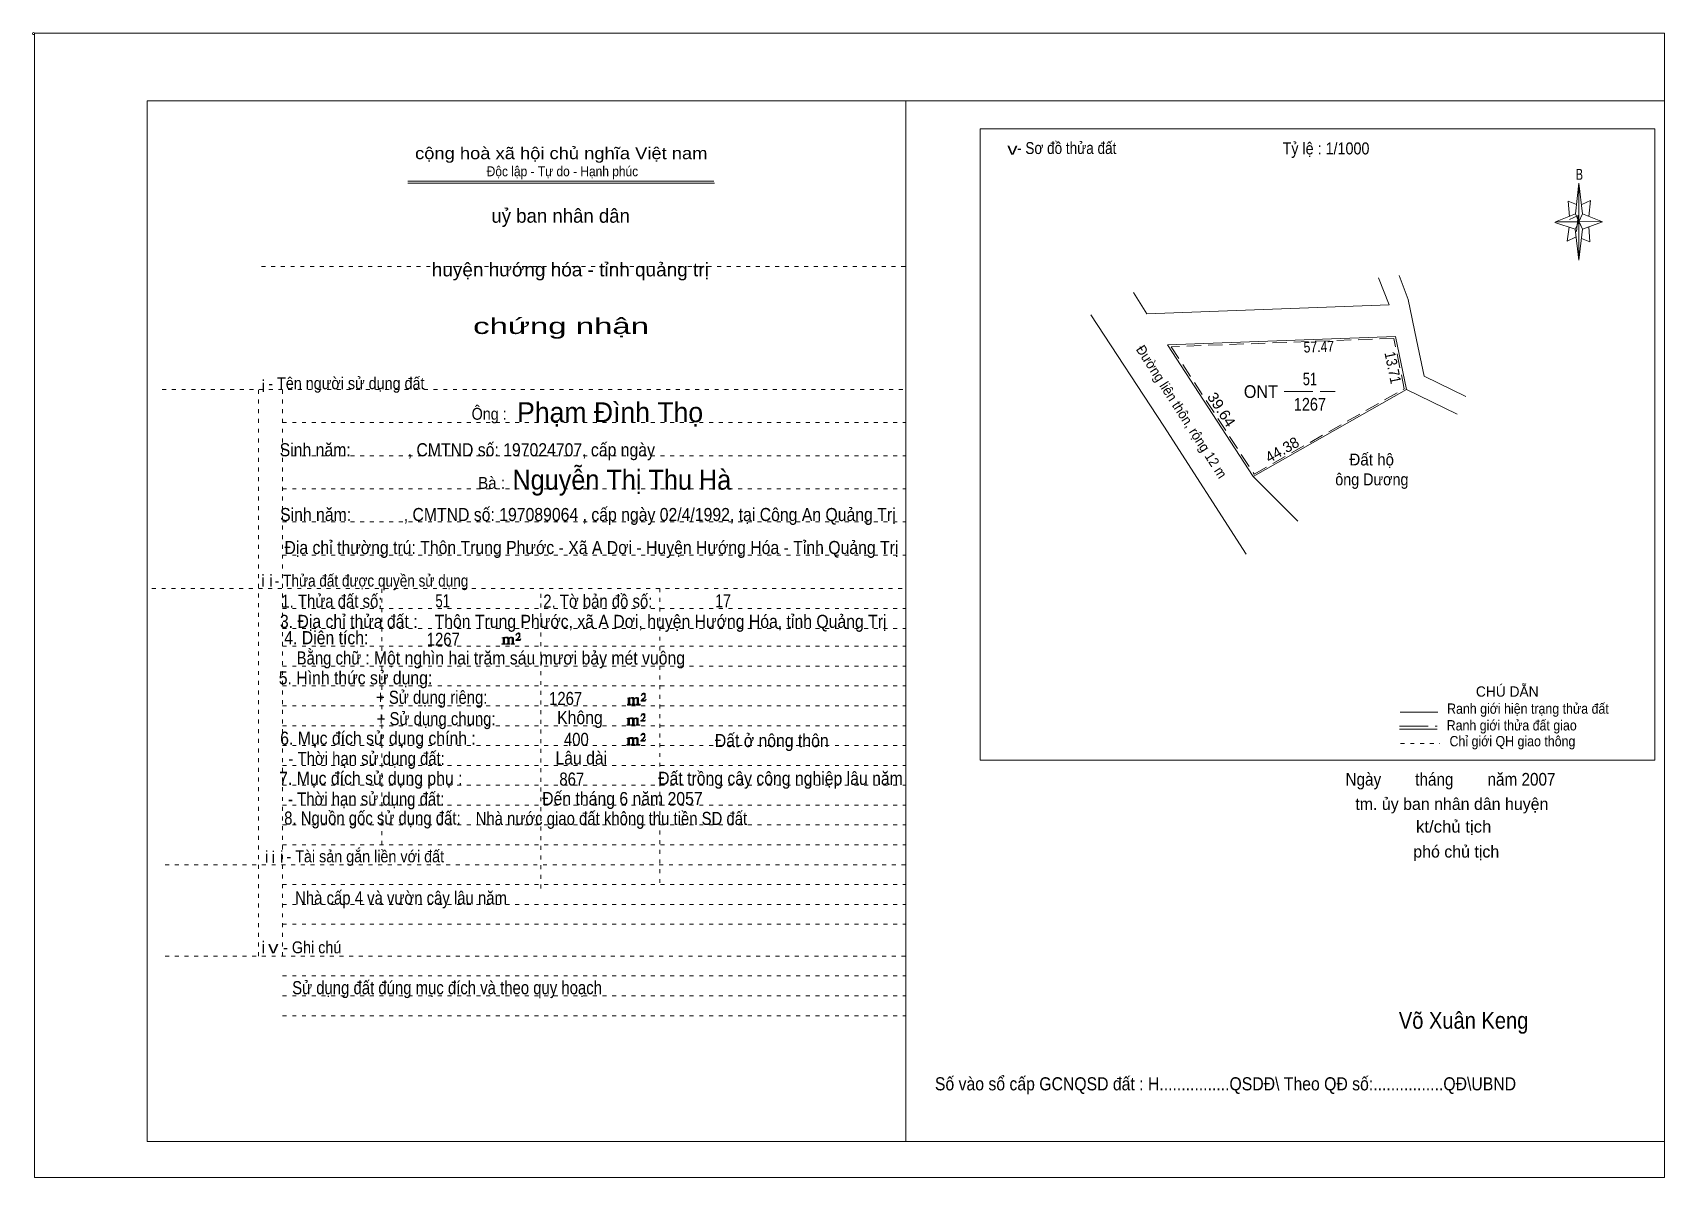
# Model space of a CAD drawing. Header units: centimetres. Extents: x -1.6 to 39.5, y -3.3 to 25.5.
import ezdxf
from ezdxf.enums import TextEntityAlignment as Align

# ---------------------------------------------------------------- set-up
doc = ezdxf.new("R2010")
doc.units = ezdxf.units.CM
doc.header["$LTSCALE"] = 0.12
for name, pattern in [('DOTTED', [1.5, 0.3, -1.2]), ('LONG_DASHED', [7.5, 6, -1.5]), ('MEDIUM_DASHED', [4.5, 3, -1.5])]:
    doc.linetypes.add(name, pattern=pattern)
for name, color, linetype, lineweight in [('1', 7, 'DOTTED', 13), ('10', 7, 'Continuous', 13), ('33', 7, 'LONG_DASHED', 13), ('4', 7, 'Continuous', 13), ('5', 7, 'Continuous', 13), ('50', 7, 'Continuous', 13)]:
    doc.layers.add(name, color=color, linetype=linetype, lineweight=lineweight)
doc.layers.add('30', color=7, linetype='Continuous')

msp = doc.modelspace()

# ---------------------------------------------------------------- hatches: boundary and pattern name
at = {"layer": '50'}
for points in [[(10.27, 10.13), (10.27, 10.12), (10.27, 10.11), (10.25, 10.11), (10.24, 10.11), (10.24, 10.1), (10.33, 10.1), (10.33, 10.11), (10.32, 10.11), (10.31, 10.11), (10.31, 10.12), (10.31, 10.13), (10.31, 10.24), (10.31, 10.25), (10.32, 10.26), (10.34, 10.26), (10.35, 10.26), (10.36, 10.26), (10.37, 10.25), (10.39, 10.22), (10.39, 10.13), (10.37, 10.12), (10.37, 10.11), (10.36, 10.11), (10.35, 10.11), (10.35, 10.1), (10.44, 10.1), (10.44, 10.11), (10.43, 10.11), (10.42, 10.11), (10.42, 10.12), (10.42, 10.13), (10.42, 10.24), (10.44, 10.26), (10.45, 10.26), (10.46, 10.26), (10.49, 10.26), (10.49, 10.25), (10.5, 10.24), (10.5, 10.22), (10.5, 10.13), (10.5, 10.12), (10.49, 10.11), (10.49, 10.11), (10.47, 10.11), (10.47, 10.1), (10.56, 10.1), (10.56, 10.11), (10.55, 10.11), (10.54, 10.11), (10.53, 10.12), (10.53, 10.13), (10.53, 10.2), (10.53, 10.25), (10.53, 10.26), (10.52, 10.27), (10.5, 10.28), (10.47, 10.28), (10.46, 10.28), (10.44, 10.27), (10.41, 10.25), (10.41, 10.26), (10.4, 10.28), (10.39, 10.28), (10.37, 10.28), (10.35, 10.28), (10.34, 10.28), (10.32, 10.26), (10.31, 10.26), (10.31, 10.25), (10.31, 10.25), (10.31, 10.26), (10.31, 10.28), (10.24, 10.26), (10.24, 10.26), (10.25, 10.26), (10.27, 10.25), (10.27, 10.24), (10.27, 10.23)], [(10.69, 10.19), (10.72, 10.24), (10.72, 10.24), (10.71, 10.22), (10.69, 10.22), (10.68, 10.22), (10.63, 10.22), (10.66, 10.26), (10.67, 10.27), (10.69, 10.28), (10.69, 10.3), (10.69, 10.32), (10.69, 10.34), (10.69, 10.35), (10.69, 10.37), (10.68, 10.38), (10.67, 10.38), (10.66, 10.39), (10.65, 10.39), (10.63, 10.38), (10.63, 10.38), (10.62, 10.37), (10.61, 10.35), (10.59, 10.33), (10.61, 10.33), (10.61, 10.35), (10.62, 10.35), (10.63, 10.36), (10.65, 10.36), (10.66, 10.36), (10.67, 10.35), (10.68, 10.35), (10.68, 10.32), (10.68, 10.3), (10.66, 10.28), (10.66, 10.26), (10.65, 10.25), (10.59, 10.2), (10.59, 10.19)], [(13.42, 8.61), (13.42, 8.6), (13.42, 8.59), (13.41, 8.59), (13.4, 8.59), (13.4, 8.57), (13.48, 8.57), (13.48, 8.59), (13.47, 8.59), (13.46, 8.59), (13.46, 8.6), (13.46, 8.61), (13.46, 8.72), (13.46, 8.73), (13.47, 8.74), (13.5, 8.74), (13.51, 8.74), (13.52, 8.74), (13.53, 8.73), (13.54, 8.69), (13.54, 8.61), (13.53, 8.6), (13.53, 8.59), (13.52, 8.59), (13.51, 8.59), (13.51, 8.57), (13.6, 8.57), (13.6, 8.59), (13.58, 8.59), (13.57, 8.59), (13.57, 8.6), (13.57, 8.61), (13.57, 8.72), (13.6, 8.74), (13.61, 8.74), (13.62, 8.74), (13.64, 8.74), (13.64, 8.73), (13.65, 8.72), (13.65, 8.69), (13.65, 8.61), (13.65, 8.6), (13.64, 8.59), (13.64, 8.59), (13.63, 8.59), (13.63, 8.57), (13.72, 8.57), (13.72, 8.59), (13.7, 8.59), (13.69, 8.59), (13.68, 8.6), (13.68, 8.61), (13.68, 8.68), (13.68, 8.73), (13.68, 8.74), (13.67, 8.75), (13.65, 8.76), (13.63, 8.76), (13.62, 8.76), (13.6, 8.75), (13.56, 8.73), (13.56, 8.74), (13.55, 8.76), (13.54, 8.76), (13.53, 8.76), (13.51, 8.76), (13.5, 8.76), (13.47, 8.74), (13.46, 8.74), (13.46, 8.73), (13.46, 8.73), (13.46, 8.74), (13.46, 8.76), (13.4, 8.74), (13.4, 8.74), (13.41, 8.74), (13.42, 8.73), (13.42, 8.72), (13.42, 8.71)], [(13.85, 8.67), (13.87, 8.72), (13.87, 8.72), (13.86, 8.69), (13.85, 8.69), (13.84, 8.69), (13.78, 8.69), (13.82, 8.74), (13.83, 8.75), (13.85, 8.76), (13.85, 8.78), (13.85, 8.79), (13.85, 8.82), (13.85, 8.83), (13.85, 8.85), (13.84, 8.86), (13.83, 8.86), (13.82, 8.87), (13.8, 8.87), (13.78, 8.86), (13.78, 8.86), (13.77, 8.85), (13.76, 8.83), (13.75, 8.81), (13.76, 8.81), (13.76, 8.83), (13.77, 8.83), (13.78, 8.84), (13.8, 8.84), (13.82, 8.84), (13.83, 8.83), (13.84, 8.83), (13.84, 8.79), (13.84, 8.78), (13.82, 8.76), (13.82, 8.74), (13.8, 8.73), (13.75, 8.68), (13.75, 8.67)], [(13.41, 8.09), (13.41, 8.08), (13.41, 8.07), (13.4, 8.07), (13.39, 8.07), (13.39, 8.06), (13.48, 8.06), (13.48, 8.07), (13.47, 8.07), (13.45, 8.07), (13.45, 8.08), (13.45, 8.09), (13.45, 8.2), (13.45, 8.21), (13.47, 8.23), (13.49, 8.23), (13.5, 8.23), (13.51, 8.23), (13.52, 8.21), (13.53, 8.18), (13.53, 8.09), (13.52, 8.08), (13.52, 8.07), (13.51, 8.07), (13.5, 8.07), (13.5, 8.06), (13.59, 8.06), (13.59, 8.07), (13.58, 8.07), (13.57, 8.07), (13.57, 8.08), (13.57, 8.09), (13.57, 8.2), (13.59, 8.23), (13.6, 8.23), (13.61, 8.23), (13.63, 8.23), (13.63, 8.21), (13.64, 8.2), (13.64, 8.18), (13.64, 8.09), (13.64, 8.08), (13.63, 8.07), (13.63, 8.07), (13.62, 8.07), (13.62, 8.06), (13.71, 8.06), (13.71, 8.07), (13.7, 8.07), (13.69, 8.07), (13.67, 8.08), (13.67, 8.09), (13.67, 8.17), (13.67, 8.21), (13.67, 8.23), (13.66, 8.24), (13.64, 8.25), (13.62, 8.25), (13.61, 8.25), (13.59, 8.24), (13.55, 8.21), (13.55, 8.23), (13.54, 8.25), (13.53, 8.25), (13.52, 8.25), (13.5, 8.25), (13.49, 8.25), (13.47, 8.23), (13.45, 8.23), (13.45, 8.21), (13.45, 8.21), (13.45, 8.23), (13.45, 8.25), (13.39, 8.23), (13.39, 8.23), (13.4, 8.23), (13.41, 8.21), (13.41, 8.2), (13.41, 8.19)], [(13.84, 8.16), (13.86, 8.2), (13.86, 8.2), (13.85, 8.18), (13.84, 8.18), (13.83, 8.18), (13.77, 8.18), (13.81, 8.23), (13.82, 8.24), (13.84, 8.25), (13.84, 8.27), (13.84, 8.28), (13.84, 8.3), (13.84, 8.31), (13.84, 8.34), (13.83, 8.35), (13.82, 8.35), (13.81, 8.36), (13.8, 8.36), (13.77, 8.35), (13.77, 8.35), (13.76, 8.34), (13.75, 8.31), (13.74, 8.29), (13.75, 8.29), (13.75, 8.31), (13.76, 8.31), (13.77, 8.33), (13.8, 8.33), (13.81, 8.33), (13.82, 8.31), (13.83, 8.31), (13.83, 8.28), (13.83, 8.27), (13.81, 8.25), (13.81, 8.23), (13.8, 8.21), (13.74, 8.17), (13.74, 8.16)], [(13.84, 7.66), (13.86, 7.71), (13.86, 7.71), (13.85, 7.68), (13.84, 7.68), (13.83, 7.68), (13.77, 7.68), (13.81, 7.73), (13.82, 7.74), (13.84, 7.75), (13.84, 7.77), (13.84, 7.78), (13.84, 7.81), (13.84, 7.82), (13.84, 7.84), (13.83, 7.85), (13.82, 7.85), (13.81, 7.86), (13.79, 7.86), (13.77, 7.85), (13.77, 7.85), (13.76, 7.84), (13.75, 7.82), (13.74, 7.8), (13.75, 7.8), (13.75, 7.82), (13.76, 7.82), (13.77, 7.83), (13.79, 7.83), (13.81, 7.83), (13.82, 7.82), (13.83, 7.82), (13.83, 7.78), (13.83, 7.77), (13.81, 7.75), (13.81, 7.73), (13.79, 7.72), (13.74, 7.67), (13.74, 7.66)], [(13.41, 7.6), (13.41, 7.59), (13.41, 7.58), (13.4, 7.58), (13.39, 7.58), (13.39, 7.56), (13.47, 7.56), (13.47, 7.58), (13.46, 7.58), (13.45, 7.58), (13.45, 7.59), (13.45, 7.6), (13.45, 7.71), (13.45, 7.72), (13.46, 7.73), (13.49, 7.73), (13.5, 7.73), (13.51, 7.73), (13.52, 7.72), (13.53, 7.68), (13.53, 7.6), (13.52, 7.59), (13.52, 7.58), (13.51, 7.58), (13.5, 7.58), (13.5, 7.56), (13.59, 7.56), (13.59, 7.58), (13.57, 7.58), (13.56, 7.58), (13.56, 7.59), (13.56, 7.6), (13.56, 7.71), (13.59, 7.73), (13.6, 7.73), (13.61, 7.73), (13.63, 7.73), (13.63, 7.72), (13.64, 7.71), (13.64, 7.68), (13.64, 7.6), (13.64, 7.59), (13.63, 7.58), (13.63, 7.58), (13.62, 7.58), (13.62, 7.56), (13.71, 7.56), (13.71, 7.58), (13.69, 7.58), (13.68, 7.58), (13.67, 7.59), (13.67, 7.6), (13.67, 7.67), (13.67, 7.72), (13.67, 7.73), (13.66, 7.74), (13.64, 7.75), (13.62, 7.75), (13.61, 7.75), (13.59, 7.74), (13.55, 7.72), (13.55, 7.73), (13.54, 7.75), (13.53, 7.75), (13.52, 7.75), (13.5, 7.75), (13.49, 7.75), (13.46, 7.73), (13.45, 7.73), (13.45, 7.72), (13.45, 7.72), (13.45, 7.73), (13.45, 7.75), (13.39, 7.73), (13.39, 7.73), (13.4, 7.73), (13.41, 7.72), (13.41, 7.71), (13.41, 7.7)]]:
    msp.add_hatch(color=256, dxfattribs=at).paths.add_polyline_path(points)

# ---------------------------------------------------------------- linework, layer by layer
at = {"layer": '1', "linetype": 'Continuous'}
for p, q in [((1.31, -2.42), (1.31, 23.78)), ((1.31, 23.78), (39.51, 23.78)), ((20.41, -2.42), (20.41, 23.78)), ((39.51, -2.42), (39.51, 23.78)), ((7.87, 21.76), (15.58, 21.76)), ((7.87, 21.71), (15.59, 21.71)), ((37.26, 20.55), (36.75, 20.72)), ((1.31, -2.42), (39.51, -2.42))]:
    msp.add_line(p, q, dxfattribs=at)
at = {"layer": '1'}
for p, q in [((4.19, 19.61), (20.41, 19.61)), ((1.69, 16.51), (20.41, 16.51)), ((4.11, 2.25), (4.11, 16.51)), ((4.72, 2.25), (4.72, 16.51)), ((4.72, 15.68), (20.41, 15.68)), ((4.72, 14.84), (20.41, 14.84)), ((4.72, 14.01), (20.41, 14.01)), ((4.72, 13.18), (20.41, 13.18)), ((4.72, 12.34), (20.41, 12.34)), ((1.43, 11.5), (20.41, 11.5)), ((7.22, 5.05), (7.22, 11.5)), ((11.22, 3.95), (11.22, 11.5)), ((14.22, 4.09), (14.22, 11.5)), ((4.72, 11), (20.41, 11)), ((4.72, 10.5), (20.41, 10.5)), ((4.72, 10.05), (20.41, 10.05)), ((4.72, 9.55), (20.41, 9.55)), ((4.72, 9.05), (20.41, 9.05)), ((4.72, 8.55), (20.41, 8.55)), ((4.72, 8.05), (20.41, 8.05)), ((4.72, 7.55), (20.41, 7.55)), ((4.72, 7.05), (20.41, 7.05)), ((4.72, 6.55), (20.41, 6.55)), ((4.72, 6.05), (20.41, 6.05)), ((4.72, 5.55), (20.41, 5.55)), ((4.72, 5.05), (20.41, 5.05)), ((1.76, 4.55), (20.41, 4.55)), ((4.72, 4.05), (20.41, 4.05)), ((4.72, 3.55), (20.41, 3.55)), ((4.72, 3.05), (20.41, 3.05)), ((1.76, 2.25), (20.41, 2.25)), ((4.72, 1.75), (20.41, 1.75)), ((4.72, 1.25), (20.41, 1.25)), ((4.72, 0.75), (20.41, 0.75))]:
    msp.add_line(p, q, dxfattribs=at)
at = {"layer": '1', "linetype": 'Continuous'}
msp.add_lwpolyline([(-1.53, -3.32), (39.51, -3.32), (39.51, 25.48), (-1.53, 25.48)], close=True, dxfattribs=at)
msp.add_lwpolyline([(37.27, 20.35), (37.06, 20.25), (37.11, 20.6)], dxfattribs=at)
at = {"layer": '10', "linetype": 'MEDIUM_DASHED'}
for p, q in [((32.7, 17.8), (27.09, 17.59)), ((32.96, 16.53), (32.7, 17.8)), ((27.09, 17.59), (29.18, 14.38)), ((29.18, 14.38), (32.96, 16.53))]:
    msp.add_line(p, q, dxfattribs=at)
at = {"layer": '10'}
for p, q in [((29.16, 14.32), (33.02, 16.51)), ((33.02, 16.51), (34.29, 15.89)), ((29.16, 14.32), (30.28, 13.2))]:
    msp.add_line(p, q, dxfattribs=at)
for points in [[(32.31, 19.32), (32.58, 18.64), (26.48, 18.42), (26.14, 18.95)], [(32.83, 19.38), (33.06, 18.78), (33.27, 17.76)], [(28.98, 12.37), (26.91, 15.59), (25.07, 18.39)], [(33.02, 16.51), (32.74, 17.85), (27, 17.64), (29.16, 14.32)], [(33.27, 17.76), (33.46, 16.85), (34.51, 16.34)]]:
    msp.add_lwpolyline(points, dxfattribs=at)
at = {"layer": '33'}
msp.add_line((29.94, 16.46), (31.22, 16.46), dxfattribs=at)
at = {"layer": '4'}
for p, q in [((32.86, 8.39), (33.81, 8.39)), ((32.84, 7.96), (33.79, 7.96))]:
    msp.add_line(p, q, dxfattribs=at)
at = {"layer": '4', "linetype": 'LONG_DASHED'}
msp.add_line((32.84, 8.04), (33.79, 8.04), dxfattribs=at)
at = {"layer": '4', "linetype": 'DOTTED'}
msp.add_line((32.87, 7.6), (33.86, 7.6), dxfattribs=at)
at = {"layer": '4'}
msp.add_lwpolyline([(22.28, 23.07), (39.27, 23.07), (39.27, 7.18), (22.28, 7.18)], close=True, dxfattribs=at)
msp.add_circle((-1.55, 25.47), 0.025, dxfattribs=at)
at = {"layer": '5'}
for p, q in [((37.27, 20.93), (37.36, 21.71)), ((37.45, 20.55), (37.36, 19.77)), ((37.45, 20.93), (37.95, 20.73)), ((37.61, 20.61), (37.63, 20.23)), ((37.63, 20.23), (37.42, 20.31))]:
    msp.add_line(p, q, dxfattribs=at)
for points in [[(37.36, 21.71), (37.45, 20.93), (37.36, 20.73)], [(37.36, 20.73), (36.77, 20.73), (37.27, 20.93), (37.45, 20.55), (37.95, 20.73), (37.36, 20.75)], [(37.36, 20.73), (37.36, 19.77), (37.26, 20.55)]]:
    msp.add_lwpolyline(points, close=True, dxfattribs=at)
for points in [[(37.3, 21.17), (37.09, 21.25), (37.12, 20.87)], [(37.43, 21.17), (37.65, 21.27), (37.61, 20.87)], [(37.36, 20.73), (37.27, 20.93), (36.77, 20.73)], [(37.12, 20.79), (37.34, 20.89), (37.3, 20.49)], [(37.36, 20.73), (37.45, 20.55), (37.95, 20.73)]]:
    msp.add_lwpolyline(points, dxfattribs=at)
at = {"layer": '50'}
for points in [[(10.27, 10.13), (10.27, 10.12), (10.27, 10.11), (10.25, 10.11), (10.24, 10.11), (10.24, 10.1), (10.33, 10.1), (10.33, 10.11), (10.32, 10.11), (10.31, 10.11), (10.31, 10.12), (10.31, 10.13), (10.31, 10.24), (10.31, 10.25), (10.32, 10.26), (10.34, 10.26), (10.35, 10.26), (10.36, 10.26), (10.37, 10.25), (10.39, 10.22), (10.39, 10.13), (10.37, 10.12), (10.37, 10.11), (10.36, 10.11), (10.35, 10.11), (10.35, 10.1), (10.44, 10.1), (10.44, 10.11), (10.43, 10.11), (10.42, 10.11), (10.42, 10.12), (10.42, 10.13), (10.42, 10.24), (10.44, 10.26), (10.45, 10.26), (10.46, 10.26), (10.49, 10.26), (10.49, 10.25), (10.5, 10.24), (10.5, 10.22), (10.5, 10.13), (10.5, 10.12), (10.49, 10.11), (10.49, 10.11), (10.47, 10.11), (10.47, 10.1), (10.56, 10.1), (10.56, 10.11), (10.55, 10.11), (10.54, 10.11), (10.53, 10.12), (10.53, 10.13), (10.53, 10.2), (10.53, 10.25), (10.53, 10.26), (10.52, 10.27), (10.5, 10.28), (10.47, 10.28), (10.46, 10.28), (10.44, 10.27), (10.41, 10.25), (10.41, 10.26), (10.4, 10.28), (10.39, 10.28), (10.37, 10.28), (10.35, 10.28), (10.34, 10.28), (10.32, 10.26), (10.31, 10.26), (10.31, 10.25), (10.31, 10.25), (10.31, 10.26), (10.31, 10.28), (10.24, 10.26), (10.24, 10.26), (10.25, 10.26), (10.27, 10.25), (10.27, 10.24), (10.27, 10.23)], [(10.69, 10.19), (10.72, 10.24), (10.72, 10.24), (10.71, 10.22), (10.69, 10.22), (10.68, 10.22), (10.63, 10.22), (10.66, 10.26), (10.67, 10.27), (10.69, 10.28), (10.69, 10.3), (10.69, 10.32), (10.69, 10.34), (10.69, 10.35), (10.69, 10.37), (10.68, 10.38), (10.67, 10.38), (10.66, 10.39), (10.65, 10.39), (10.63, 10.38), (10.63, 10.38), (10.62, 10.37), (10.61, 10.35), (10.59, 10.33), (10.61, 10.33), (10.61, 10.35), (10.62, 10.35), (10.63, 10.36), (10.65, 10.36), (10.66, 10.36), (10.67, 10.35), (10.68, 10.35), (10.68, 10.32), (10.68, 10.3), (10.66, 10.28), (10.66, 10.26), (10.65, 10.25), (10.59, 10.2), (10.59, 10.19)], [(13.42, 8.61), (13.42, 8.6), (13.42, 8.59), (13.41, 8.59), (13.4, 8.59), (13.4, 8.57), (13.48, 8.57), (13.48, 8.59), (13.47, 8.59), (13.46, 8.59), (13.46, 8.6), (13.46, 8.61), (13.46, 8.72), (13.46, 8.73), (13.47, 8.74), (13.5, 8.74), (13.51, 8.74), (13.52, 8.74), (13.53, 8.73), (13.54, 8.69), (13.54, 8.61), (13.53, 8.6), (13.53, 8.59), (13.52, 8.59), (13.51, 8.59), (13.51, 8.57), (13.6, 8.57), (13.6, 8.59), (13.58, 8.59), (13.57, 8.59), (13.57, 8.6), (13.57, 8.61), (13.57, 8.72), (13.6, 8.74), (13.61, 8.74), (13.62, 8.74), (13.64, 8.74), (13.64, 8.73), (13.65, 8.72), (13.65, 8.69), (13.65, 8.61), (13.65, 8.6), (13.64, 8.59), (13.64, 8.59), (13.63, 8.59), (13.63, 8.57), (13.72, 8.57), (13.72, 8.59), (13.7, 8.59), (13.69, 8.59), (13.68, 8.6), (13.68, 8.61), (13.68, 8.68), (13.68, 8.73), (13.68, 8.74), (13.67, 8.75), (13.65, 8.76), (13.63, 8.76), (13.62, 8.76), (13.6, 8.75), (13.56, 8.73), (13.56, 8.74), (13.55, 8.76), (13.54, 8.76), (13.53, 8.76), (13.51, 8.76), (13.5, 8.76), (13.47, 8.74), (13.46, 8.74), (13.46, 8.73), (13.46, 8.73), (13.46, 8.74), (13.46, 8.76), (13.4, 8.74), (13.4, 8.74), (13.41, 8.74), (13.42, 8.73), (13.42, 8.72), (13.42, 8.71)], [(13.85, 8.67), (13.87, 8.72), (13.87, 8.72), (13.86, 8.69), (13.85, 8.69), (13.84, 8.69), (13.78, 8.69), (13.82, 8.74), (13.83, 8.75), (13.85, 8.76), (13.85, 8.78), (13.85, 8.79), (13.85, 8.82), (13.85, 8.83), (13.85, 8.85), (13.84, 8.86), (13.83, 8.86), (13.82, 8.87), (13.8, 8.87), (13.78, 8.86), (13.78, 8.86), (13.77, 8.85), (13.76, 8.83), (13.75, 8.81), (13.76, 8.81), (13.76, 8.83), (13.77, 8.83), (13.78, 8.84), (13.8, 8.84), (13.82, 8.84), (13.83, 8.83), (13.84, 8.83), (13.84, 8.79), (13.84, 8.78), (13.82, 8.76), (13.82, 8.74), (13.8, 8.73), (13.75, 8.68), (13.75, 8.67)], [(13.41, 8.09), (13.41, 8.08), (13.41, 8.07), (13.4, 8.07), (13.39, 8.07), (13.39, 8.06), (13.48, 8.06), (13.48, 8.07), (13.47, 8.07), (13.45, 8.07), (13.45, 8.08), (13.45, 8.09), (13.45, 8.2), (13.45, 8.21), (13.47, 8.23), (13.49, 8.23), (13.5, 8.23), (13.51, 8.23), (13.52, 8.21), (13.53, 8.18), (13.53, 8.09), (13.52, 8.08), (13.52, 8.07), (13.51, 8.07), (13.5, 8.07), (13.5, 8.06), (13.59, 8.06), (13.59, 8.07), (13.58, 8.07), (13.57, 8.07), (13.57, 8.08), (13.57, 8.09), (13.57, 8.2), (13.59, 8.23), (13.6, 8.23), (13.61, 8.23), (13.63, 8.23), (13.63, 8.21), (13.64, 8.2), (13.64, 8.18), (13.64, 8.09), (13.64, 8.08), (13.63, 8.07), (13.63, 8.07), (13.62, 8.07), (13.62, 8.06), (13.71, 8.06), (13.71, 8.07), (13.7, 8.07), (13.69, 8.07), (13.67, 8.08), (13.67, 8.09), (13.67, 8.17), (13.67, 8.21), (13.67, 8.23), (13.66, 8.24), (13.64, 8.25), (13.62, 8.25), (13.61, 8.25), (13.59, 8.24), (13.55, 8.21), (13.55, 8.23), (13.54, 8.25), (13.53, 8.25), (13.52, 8.25), (13.5, 8.25), (13.49, 8.25), (13.47, 8.23), (13.45, 8.23), (13.45, 8.21), (13.45, 8.21), (13.45, 8.23), (13.45, 8.25), (13.39, 8.23), (13.39, 8.23), (13.4, 8.23), (13.41, 8.21), (13.41, 8.2), (13.41, 8.19)], [(13.84, 8.16), (13.86, 8.2), (13.86, 8.2), (13.85, 8.18), (13.84, 8.18), (13.83, 8.18), (13.77, 8.18), (13.81, 8.23), (13.82, 8.24), (13.84, 8.25), (13.84, 8.27), (13.84, 8.28), (13.84, 8.3), (13.84, 8.31), (13.84, 8.34), (13.83, 8.35), (13.82, 8.35), (13.81, 8.36), (13.8, 8.36), (13.77, 8.35), (13.77, 8.35), (13.76, 8.34), (13.75, 8.31), (13.74, 8.29), (13.75, 8.29), (13.75, 8.31), (13.76, 8.31), (13.77, 8.33), (13.8, 8.33), (13.81, 8.33), (13.82, 8.31), (13.83, 8.31), (13.83, 8.28), (13.83, 8.27), (13.81, 8.25), (13.81, 8.23), (13.8, 8.21), (13.74, 8.17), (13.74, 8.16)], [(13.84, 7.66), (13.86, 7.71), (13.86, 7.71), (13.85, 7.68), (13.84, 7.68), (13.83, 7.68), (13.77, 7.68), (13.81, 7.73), (13.82, 7.74), (13.84, 7.75), (13.84, 7.77), (13.84, 7.78), (13.84, 7.81), (13.84, 7.82), (13.84, 7.84), (13.83, 7.85), (13.82, 7.85), (13.81, 7.86), (13.79, 7.86), (13.77, 7.85), (13.77, 7.85), (13.76, 7.84), (13.75, 7.82), (13.74, 7.8), (13.75, 7.8), (13.75, 7.82), (13.76, 7.82), (13.77, 7.83), (13.79, 7.83), (13.81, 7.83), (13.82, 7.82), (13.83, 7.82), (13.83, 7.78), (13.83, 7.77), (13.81, 7.75), (13.81, 7.73), (13.79, 7.72), (13.74, 7.67), (13.74, 7.66)], [(13.41, 7.6), (13.41, 7.59), (13.41, 7.58), (13.4, 7.58), (13.39, 7.58), (13.39, 7.56), (13.47, 7.56), (13.47, 7.58), (13.46, 7.58), (13.45, 7.58), (13.45, 7.59), (13.45, 7.6), (13.45, 7.71), (13.45, 7.72), (13.46, 7.73), (13.49, 7.73), (13.5, 7.73), (13.51, 7.73), (13.52, 7.72), (13.53, 7.68), (13.53, 7.6), (13.52, 7.59), (13.52, 7.58), (13.51, 7.58), (13.5, 7.58), (13.5, 7.56), (13.59, 7.56), (13.59, 7.58), (13.57, 7.58), (13.56, 7.58), (13.56, 7.59), (13.56, 7.6), (13.56, 7.71), (13.59, 7.73), (13.6, 7.73), (13.61, 7.73), (13.63, 7.73), (13.63, 7.72), (13.64, 7.71), (13.64, 7.68), (13.64, 7.6), (13.64, 7.59), (13.63, 7.58), (13.63, 7.58), (13.62, 7.58), (13.62, 7.56), (13.71, 7.56), (13.71, 7.58), (13.69, 7.58), (13.68, 7.58), (13.67, 7.59), (13.67, 7.6), (13.67, 7.67), (13.67, 7.72), (13.67, 7.73), (13.66, 7.74), (13.64, 7.75), (13.62, 7.75), (13.61, 7.75), (13.59, 7.74), (13.55, 7.72), (13.55, 7.73), (13.54, 7.75), (13.53, 7.75), (13.52, 7.75), (13.5, 7.75), (13.49, 7.75), (13.46, 7.73), (13.45, 7.73), (13.45, 7.72), (13.45, 7.72), (13.45, 7.73), (13.45, 7.75), (13.39, 7.73), (13.39, 7.73), (13.4, 7.73), (13.41, 7.72), (13.41, 7.71), (13.41, 7.7)]]:
    msp.add_lwpolyline(points, close=True, dxfattribs=at)

# ---------------------------------------------------------------- texts
at = {"layer": '1'}
for s, height, width, p in [('cộng hoà xã hội chủ nghĩa Việt nam', 0.3, 1.15, (11.735, 22.31)), ('v', 0.3, 1.3, (23.095, 22.42)), ('- Sơ đồ thửa đất ', 0.3, 0.85, (24.51, 22.44)), ('Độc lập - Tự do - Hạnh phúc', 0.25, 0.9, (11.765, 21.88)), ('chứng nhận', 0.4, 1.55, (11.73, 17.91)), ('- Tên người sử dụng đất', 0.3, 0.9, (6.325, 16.52)), ('- Thửa đất được quyền sử dụng', 0.3, 0.85, (6.96, 11.55)), ('- Tài sản gắn liền với đất ', 0.3, 0.9, (6.85, 4.61)), ('v', 0.3, 1.3, (4.485, 2.32)), ('- Ghi chú', 0.3, 0.9, (5.465, 2.32))]:
    msp.add_text(s, height=height, dxfattribs=dict(at, width=width)).set_placement(p, align=Align.CENTER)
for s, height, p in [('uỷ ban nhân dân', 0.35, (11.72, 20.71)), ('i', 0.3, (4.235, 16.45)), ('i', 0.3, (4.225, 11.55)), ('i', 0.3, (4.425, 11.55)), ('i', 0.3, (4.315, 4.6)), ('i', 0.3, (4.485, 4.59)), ('i', 0.3, (4.695, 4.6)), ('i', 0.3, (4.235, 2.32))]:
    msp.add_text(s, height=height, dxfattribs=at).set_placement(p, align=Align.CENTER)
at = {"layer": '10'}
for s, height, width, p in [('Tỷ lệ : 1/1000', 0.3, 0.9, (30.99, 22.43)), ('Đất hộ', 0.3, 0.95, (32.14, 14.6)), ('Nguyễn Thị Thu Hà', 0.5, 0.95, (13.26, 13.99)), ('ông Dương', 0.3, 0.9, (32.145, 14.1)), ('Võ Xuân Keng', 0.42, 0.9, (34.455, 0.42))]:
    msp.add_text(s, height=height, dxfattribs=dict(at, width=width)).set_placement(p, align=Align.CENTER)
at = {"layer": '10', "width": 0.95}
msp.add_text('Đường liên thôn, rộng 12 m ', height=0.25, rotation=302.735, dxfattribs=at).set_placement((27.273, 15.848), align=Align.CENTER)
at = {"layer": '10'}
msp.add_text('Phạm Đình Thọ', height=0.5, dxfattribs=at).set_placement((12.965, 15.69), align=Align.CENTER)
at = {"layer": '30'}
for s, rotation, width, p in [('57.47', 2.064, 0.85, (30.815, 17.454)), ('13.71', 281.654, 0.9, (32.543, 17.037)), ('39.64', 302.997, 1.05, (28.244, 15.934))]:
    msp.add_text(s, height=0.27, rotation=rotation, dxfattribs=dict(at, width=width)).set_placement(p, align=Align.CENTER)
msp.add_text('44.38', height=0.27, rotation=29.551, dxfattribs=at).set_placement((29.953, 14.879), align=Align.CENTER)
at = {"layer": '33'}
for s, width, p in [('51', 0.75, (30.585, 16.62)), ('1267', 0.85, (30.585, 15.98))]:
    msp.add_text(s, height=0.32, dxfattribs=dict(at, width=width)).set_placement(p, align=Align.CENTER)
at = {"layer": '33', "width": 0.95}
msp.add_text('ONT', height=0.32, dxfattribs=at).set_placement((29.78, 16.3), align=Align.RIGHT)
at = {"layer": '4'}
msp.add_text('CHÚ DẪN', height=0.2591, dxfattribs=at).set_placement((35.555, 8.78), align=Align.CENTER)
at = {"layer": '4', "width": 0.9}
for s, p in [('Ranh giới hiện trạng thửa đất', (36.075, 8.35)), ('Ranh giới thửa đất giao ', (35.71, 7.93)), ('Chỉ giới QH giao thông', (35.685, 7.53))]:
    msp.add_text(s, height=0.2591, dxfattribs=at).set_placement(p, align=Align.CENTER)
at = {"layer": '5', "width": 0.75}
msp.add_text('B', height=0.276, dxfattribs=at).set_placement((37.37, 21.79), align=Align.CENTER)
at = {"layer": '50'}
for s, height, width, p in [('  huyện hướng hóa - tỉnh quảng trị', 0.34, 1.05, (11.83, 19.36)), ('Ông :', 0.3, 0.9, (9.92, 15.75)), ('Sinh năm:             , CMTND số: 197024707, cấp ngày ', 0.33, 0.9, (9.425, 14.83)), ('Bà :', 0.3, 0.95, (9.98, 14.01)), ('Sinh năm:            , CMTND số: 197089064 , cấp ngày 02/4/1992, tại Công An Quảng Trị', 0.33, 0.9, (12.405, 13.2)), ('Địa chỉ thường trú: Thôn Trung Phước - Xã A Dơi - Huyện Hướng Hóa - Tỉnh Quảng Trị', 0.33, 0.9, (12.495, 12.37)), ('1. Thửa đất số:  ', 0.33, 0.85, (6.065, 11.02)), ('51', 0.33, 0.75, (8.75, 11.03)), ('2. Tờ bản đồ số:  ', 0.33, 0.85, (12.76, 11.02)), ('17', 0.33, 0.8, (15.81, 11.03)), ('3. Địa chỉ thửa đất : ', 0.33, 0.9, (6.44, 10.51)), ('Thôn Trung Phước, xã A Dơi, huyện Hướng Hóa, tỉnh Quảng Trị', 0.33, 0.9, (14.235, 10.51)), ('4. Diện tích: ', 0.33, 0.9, (5.875, 10.1)), ('1267', 0.33, 0.85, (8.765, 10.06)), ('Bằng chữ :', 0.33, 0.85, (5.99, 9.59)), ('Một nghìn hai trăm sáu mươi bảy mét vuông', 0.33, 0.9, (10.935, 9.59)), ('5. Hình thức sử dụng:', 0.33, 0.9, (6.555, 9.09)), ('+ Sử dụng riêng:', 0.33, 0.85, (8.475, 8.6)), ('1267', 0.33, 0.85, (11.845, 8.57)), ('+ Sử dụng chung:', 0.33, 0.85, (8.585, 8.06)), ('Không', 0.33, 0.9, (12.205, 8.09)), ('6. Mục đích sử dụng chính :', 0.33, 0.9, (7.12, 7.57)), ('400', 0.33, 0.85, (12.115, 7.54)), ('Đất ở nông thôn', 0.33, 0.9, (17.035, 7.51)), ('- Thời hạn sử dụng đất:', 0.33, 0.85, (6.835, 7.06)), ('Lâu dài', 0.33, 0.9, (12.24, 7.07)), ('7. Mục đích sử dụng phụ :', 0.33, 0.9, (6.94, 6.56)), ('867', 0.33, 0.85, (12, 6.54)), ('Đất trồng cây công nghiệp lâu năm', 0.33, 0.9, (17.255, 6.56)), ('Ngày        tháng        năm 2007', 0.32, 0.9, (34.125, 6.54)), ('- Thời hạn sử dụng đất:', 0.33, 0.85, (6.825, 6.04)), ('Đến tháng 6 năm 2057', 0.33, 0.9, (13.275, 6.05)), ('8. Nguồn gốc sử dụng đất:', 0.33, 0.85, (6.98, 5.56)), ('Nhà nước giao đất không thu tiền SD đất ', 0.33, 0.85, (13.05, 5.55)), ('kt/chủ tịch', 0.3, 1.05, (34.205, 5.36)), ('Nhà cấp 4 và vườn cây lâu năm', 0.33, 0.85, (7.7, 3.55)), ('Sử dụng đất đúng mục đích và theo quy hoạch', 0.33, 0.85, (8.86, 1.29)), ('Số vào sổ cấp GCNQSD đất : H................QSDĐ\\ Theo QĐ số:................QĐ\\UBND', 0.33, 0.9, (28.46, -1.13))]:
    msp.add_text(s, height=height, dxfattribs=dict(at, width=width)).set_placement(p, align=Align.CENTER)
for s, p in [('tm. ủy ban nhân dân huyện ', (34.215, 5.93)), ('phó chủ tịch', (34.27, 4.73))]:
    msp.add_text(s, height=0.3, dxfattribs=at).set_placement(p, align=Align.CENTER)

doc.saveas('drawing.dxf')
